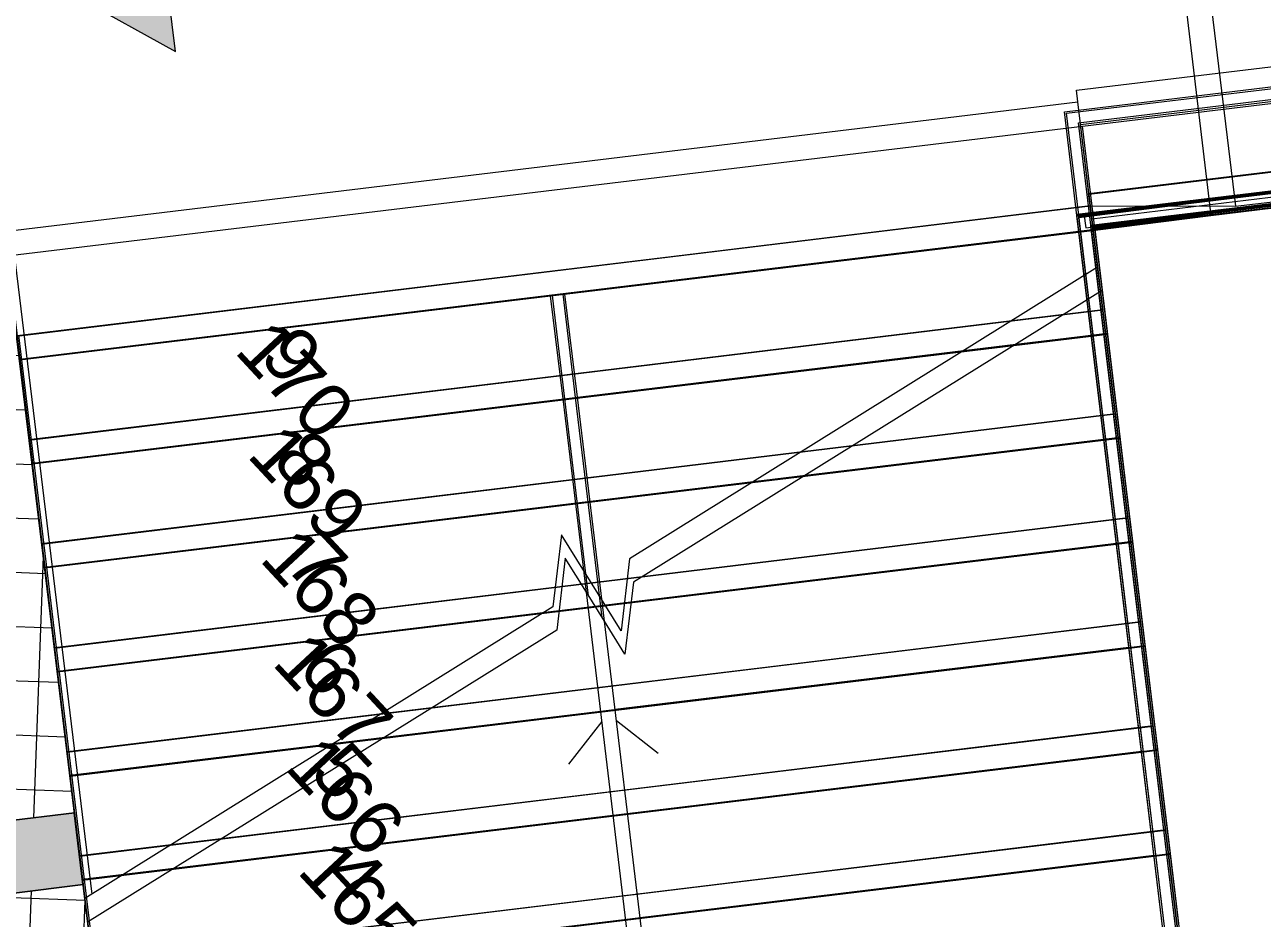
# Model space of a CAD drawing. Header units: metres. Extents: x 400403 to 400526, y 4543947 to 4544120.
# Drawn here: x 400462.495 to 400465.923, y 4544071.748 to 4544074.221 of the extents above; entities that cross this region are included whole.
import ezdxf

# ---------------------------------------------------------------- set-up
doc = ezdxf.new("R2010")
doc.units = ezdxf.units.M
for name, color, linetype, lineweight in [('A-FLORIDM', 7, 'Continuous', 5), ('A-FLORSTM', 7, 'Continuous', 5), ('A-SECTMBM', 7, 'Continuous', 5), ('A_ELEVATION_2', 7, 'Continuous', 18), ('A_HANDRAIL', 7, 'Continuous', 5), ('A_HATCH', 7, 'Continuous', 18), ('A_PROJECTION', 7, 'Continuous', 5), ('A_SECTION_LINE', 7, 'Continuous', 5), ('A_STAIR', 7, 'Continuous', 15)]:
    doc.layers.add(name, color=color, linetype=linetype, lineweight=lineweight)
doc.layers.add('A_RC', color=7, linetype='Continuous', lineweight=15, true_color=0x007f00)
doc.styles.add('Arial', font='Arial.ttf', dxfattribs={"height": 0.15})

# ---------------------------------------------------------------- blocks, each defined once
blk = doc.blocks.new('Railing - balluster-2-4060758-PERON KAT _1_10 _-3_21_ KOTU TUĞLA DUVAR PLANI - 1_2')
at = {"layer": 'A_HANDRAIL', "color": 9, "true_color": 0xc0c0c0, "flags": 128}
for points in [[(-0.02000000000003444, 4.331468517193571e-14), (-0.0200000000000301, -7.99893338592483e-05), (-0.0200000000000301, -0.0003198293696930932), (-0.02000000000003444, -0.000719136414567879), (-0.02000000000003444, -0.001277271662389171), (-0.02000000000003444, -0.001993342215825123), (-0.0200000000000301, -0.002866202514746828), (-0.0200000000000301, -0.003894456168872648), (-0.02000000000003877, -0.005076458191705774), (-0.0200000000000301, -0.006410317632152578), (-0.02000000000002577, -0.00789390059966354), (-0.0200000000000301, -0.009524833677958873), (-0.0200000000000301, -0.01130050772201983), (-0.0200000000000301, -0.01321808203218627), (-0.0200000000000301, -0.01527448889861221), (-0.02000000000003444, -0.01746643850899284), (-0.02000000000003877, -0.01979042421152406), (-0.02000000000003444, -0.02224272812486454), (-0.02000000000003444, -0.02481942708586576), (-0.0200000000000301, -0.02751639892586984), (-0.02000000000003444, -0.03032932906523181), (-0.02000000000003444, -0.03325371741581785), (-0.0200000000000301, -0.0362848855800879), (-0.0200000000000301, -0.03941798433560471), (-0.02000000000003877, -0.04264800139271128), (-0.02000000000003444, -0.04596976941313599), (-0.0200000000000301, -0.04937797427666949), (-0.02000000000003444, -0.0528671635825727), (-0.02000000000003444, -0.05643175537227939), (-0.02000000000003444, -0.06006604705932498), (-0.0200000000000301, -0.06376422455228546), (-0.0200000000000301, -0.06752037155606902), (-0.02000000000003444, -0.07132847903675509), (-0.0200000000000301, -0.07518245483470835), (-0.02000000000002577, -0.07907613341080737), (-0.02000000000003444, -0.08300328570993477), (-0.02000000000003444, -0.0869576291261356), (-0.0200000000000301, -0.09093283755352148), (-0.0200000000000301, -0.09492255150659956), (-0.02000000000003444, -0.09892038829412102), (-0.02000000000003444, -0.09999999999995128)], [(0.01999999999996513, -0.09999999999995128), (0.01999999999996513, -0.09600106658129696), (0.01999999999996947, -0.09200853060303556), (0.01999999999996513, -0.08802877927106217), (0.01999999999996947, -0.0840681793385281), (0.01999999999996947, -0.0801330669204445), (0.01999999999996513, -0.07622973735724911), (0.0199999999999608, -0.07236443514353552), (0.01999999999996947, -0.06854334393835272), (0.0199999999999608, -0.06477257667244282), (0.01999999999996947, -0.06105816576908463), (0.01999999999996947, -0.05740605349335649), (0.01999999999996947, -0.05382208244581045), (0.01999999999996947, -0.05031198621557895), (0.01999999999996947, -0.04688138020786648), (0.01999999999996513, -0.04353575266044934), (0.01999999999996513, -0.04028045586371953), (0.01999999999996947, -0.03712069759810788), (0.01999999999996947, -0.03406153280280762), (0.01999999999996947, -0.03110785548889658), (0.01999999999996513, -0.02826439090999998), (0.01999999999996513, -0.02553568800287296), (0.01999999999996947, -0.02292611211005703), (0.01999999999996947, -0.02043983799631399), (0.01999999999996947, -0.01808084316984798), (0.01999999999996947, -0.01585290151916172), (0.01999999999996513, -0.01375957727561306), (0.01999999999996947, -0.0118042193114612), (0.01999999999996947, -0.009989955782307925), (0.01999999999996513, -0.008319689122778756), (0.01999999999996947, -0.006796091403232027), (0.01999999999996947, -0.005421600054997953), (0.01999999999996513, -0.004198413971034734), (0.01999999999996947, -0.003128489988126398), (0.01999999999996513, -0.00221353975641789), (0.01999999999996513, -0.001455027001112649), (0.01999999999996513, -0.0008541651807854351), (0.01999999999996947, -0.0004119155461914034), (0.0199999999999608, -0.0001289856023955281), (0.01999999999996513, -5.827976951218262e-06), (0.01999999999996947, 5.197762220632285e-14)]]:
    blk.add_lwpolyline(points, dxfattribs=at)
blk = doc.blocks.new('Railing - Railing-3861631-PERON KAT _1_10 _-3_21_ KOTU TUĞLA DUVAR PLANI - 1_2')
at = {"layer": 'A_PROJECTION', "color": 9, "true_color": 0xc0c0c0}
for p, q in [((58.34270982312415, 36.20250448157848), (58.36036208386776, 36.22676139174113)), ((58.57519885115647, 36.0333173544737), (58.34270982312415, 36.20250448157848)), ((58.59285111190009, 36.05757426463635), (58.36036208386776, 36.22676139174113)), ((59.01952134481225, 35.70997458494221), (58.57519885115647, 36.0333173544737)), ((59.08919271726986, 35.69637609977752), (58.59285111190009, 36.05757426463634))]:
    blk.add_line(p, q, dxfattribs=at)
at = {"rotation": 233.9558347454089}
blk.add_blockref('Railing - balluster-2-4060758-PERON KAT _1_10 _-3_21_ KOTU TUĞLA DUVAR PLANI - 1_2', (60.54274350485577, 34.62004538281909), dxfattribs=at)
blk = doc.blocks.new('Top Rail Type - Top Rail_Internal_-3861634-PERON KAT _1_10 _-3_21_ KOTU TUĞLA DUVAR PLANI - 1_2')
at = {"layer": 'A_HANDRAIL', "color": 9, "true_color": 0xc0c0c0}
for p, q in [((59.10080461267947, 35.69410968558341), (59.00790944940266, 35.71224099913632)), ((60.45011896381784, 34.66271497852273), (59.00790944940266, 35.71224099913632)), ((60.473655311476, 34.69505752540626), (59.10080461267947, 35.69410968558341)), ((60.45011896381784, 34.66271497852273), (60.473655311476, 34.69505752540626))]:
    blk.add_line(p, q, dxfattribs=at)
at = {"layer": 'A_PROJECTION', "color": 9, "true_color": 0xc0c0c0}
for p, q in [((58.59579315535736, 36.06161708299679), (58.36330412732503, 36.23080421010157)), ((58.5722568076992, 36.02927453611326), (58.33976777966687, 36.19846166321803)), ((59.10080461267947, 35.69410968558341), (58.59579315535736, 36.06161708299679)), ((59.00790944940266, 35.71224099913632), (58.5722568076992, 36.02927453611326))]:
    blk.add_line(p, q, dxfattribs=at)
blk = doc.blocks.new('Railing - Railing-4007318-PERON KAT _1_10 _-3_21_ KOTU TUĞLA DUVAR PLANI - 1_2')
at = {"layer": 'A_PROJECTION', "color": 9, "true_color": 0xc0c0c0}
for p, q in [((59.38968949202755, 37.71301793963958), (61.43741973564253, 40.52691295728839)), ((59.41399689527412, 37.69543506412759), (61.46167664580518, 40.50926069654476)), ((58.94277024189726, 37.5885938910714), (59.34335887903924, 38.1390640390292)), ((58.98467941280354, 37.59519854049042), (59.34996352845828, 38.09715486812292)), ((59.17388845774019, 37.42040433266097), (59.57447709551216, 37.97087448016022)), ((59.17388845777749, 37.4204043326337), (59.57447709491944, 37.97087448059154)), ((59.17388845777748, 37.42040433263369), (59.57447709491944, 37.97087448059154)), ((59.17524853448794, 37.41941457637684), (59.57601805008492, 37.96975309529586)), ((59.17570313793831, 37.41908375193525), (59.5759532124201, 37.96980027902033)), ((59.17570313793831, 37.41908375193525), (59.5759532124201, 37.96980027902033)), ((59.17574439829394, 37.41905372592841), (59.57598675433552, 37.96977586986709)), ((59.17578300142151, 37.41902563361344), (59.57594779050252, 37.96980422466311)), ((59.2157976286742, 37.42700898205977), (59.58108174490342, 37.92896530927415)), ((59.21579762868448, 37.4270089820537), (59.58108174433849, 37.92896530968526)), ((59.21579762868448, 37.42700898205369), (59.58108174433849, 37.92896530968526)), ((59.21716567725684, 37.42601342450112), (59.58261473025866, 37.92784972377603)), ((59.21759739439636, 37.42569925491011), (59.58257278546319, 37.92788024788077)), ((59.21759739439636, 37.42569925491011), (59.58257278546319, 37.92788024788077)), ((59.21763831484286, 37.42566947625851), (59.58260666770912, 37.92785559106191)), ((59.21767350231067, 37.42564386959069), (59.58257112431791, 37.92788145673092)), ((59.17744005133859, 37.41781976373456), (59.38968949202812, 37.71301793964037)), ((59.21921084758966, 37.42452511128363), (59.41399689527471, 37.69543506412838)), ((59.20991967915533, 37.39418365941493), (58.94277024189726, 37.5885938910714)), ((59.22757193989894, 37.41844056957758), (58.98467941280354, 37.59519854049042)), ((59.20992016386281, 37.39418330668322), (59.17388845774019, 37.42040433266097)), ((59.20804977987732, 37.39554442421959), (59.17388845777749, 37.4204043326337)), ((59.20804980112038, 37.39554440876056), (59.17388845777748, 37.42040433263369)), ((59.36104526629809, 37.28420640955306), (59.17524853448794, 37.41941457637684)), ((59.44290729638983, 37.22463369852208), (59.17570313793831, 37.41908375193525)), ((59.44290729660719, 37.2246336983639), (59.17570313793831, 37.41908375193525)), ((59.44287329299673, 37.22465844347745), (59.17574439829394, 37.41905372592841)), ((59.44290729636992, 37.2246336985014), (59.17578300142151, 37.41902563361344)), ((59.44440314406096, 37.22354513889324), (59.17744005133859, 37.41781976373456)), ((59.44253324476311, 37.22490590367719), (59.20804977987417, 37.39554442422187)), ((59.44253326600613, 37.22490588821819), (59.20804980111722, 37.39554440876284)), ((59.46205588951209, 37.24780169632416), (59.2157976286742, 37.42700898205977)), ((59.46018550550912, 37.24916281383812), (59.21579762868448, 37.4270089820537)), ((59.46018552675214, 37.24916279837912), (59.21579762868448, 37.42700898205369)), ((59.36738634406999, 37.31669470408571), (59.21716567725684, 37.42601342450112)), ((59.46055955713345, 37.24889060868473), (59.21759739439636, 37.42569925491011)), ((59.46055955735081, 37.24889060852656), (59.21759739439636, 37.42569925491011)), ((59.46052555374283, 37.24891535363831), (59.21763831484286, 37.42566947625851)), ((59.46055955711593, 37.24889060866232), (59.21767350231067, 37.42564386959069)), ((59.46205540480457, 37.24780204905589), (59.21921084758966, 37.42452511128363)), ((61.34633218860093, 35.87657443277278), (59.22757193989894, 37.41844056957758)), ((61.35293684483147, 35.83466525690964), (59.20991967915533, 37.39418365941493)), ((59.44440362876847, 37.2235447861615), (59.20992016386283, 37.39418330668319)), ((61.31840096402512, 35.85979773921026), (59.44253324476311, 37.22490590367719)), ((61.31840098526815, 35.85979772375124), (59.44253326600613, 37.22490588821819)), ((61.31874101225383, 35.85955027900372), (59.44287329299673, 37.22465844347745)), ((61.31877501563191, 35.85952553403446), (59.44290729636992, 37.2246336985014)), ((59.67739076127307, 37.05399517797713), (59.44290729638624, 37.22463369852466)), ((59.67739076151285, 37.0539951778422), (59.4429072966072, 37.2246336983639)), ((61.33605322477113, 35.88405464937119), (59.46018550550912, 37.24916281383812)), ((61.33605324601416, 35.88405463391217), (59.46018552675214, 37.24916279837912)), ((61.33639327299993, 35.88380718916458), (59.46052555374283, 37.24891535363831)), ((61.33642727637792, 35.88378244419539), (59.46055955711593, 37.24889060866232)), ((59.69504302201937, 37.07825208813784), (59.46055955713254, 37.24889060868538)), ((59.69504302225646, 37.07825208800486), (59.46055955735081, 37.24889060852655)), ((61.33792312404987, 35.88269388488229), (59.46205540480458, 37.24780204905588)), ((61.33792360875737, 35.88269353215056), (59.46205588951209, 37.24780169632416)), ((61.32027086330626, 35.85843697471963), (59.44440314406096, 37.22354513889323)), ((61.32027134801375, 35.85843662198791), (59.44440362876847, 37.2235447861615)), ((61.31877501563152, 35.85952553403474), (59.67739076127307, 37.05399517797713)), ((61.31877501585248, 35.85952553419031), (59.67739076151285, 37.0539951778422)), ((61.33642727637783, 35.88378244419546), (59.69504302201937, 37.07825208813784)), ((61.3364272765961, 35.88378244435296), (59.69504302225646, 37.07825208800486))]:
    blk.add_line(p, q, dxfattribs=at)
blk = doc.blocks.new('Top Rail Type - Top Rail_Internal_-4007477-PERON KAT _1_10 _-3_21_ KOTU TUĞLA DUVAR PLANI - 1_2')
at = {"layer": 'A_HANDRAIL', "color": 9, "true_color": 0xc0c0c0}
for p, q in [((59.3684431903653, 37.32210941984114), (59.35998842000279, 37.27879169379762)), ((59.46300301137136, 37.25329626081057), (59.3684431903653, 37.32210941984114)), ((59.43946666371003, 37.22095371392934), (59.35998842000279, 37.27879169379762)), ((61.33887073063337, 35.88818809634363), (59.46300301137136, 37.25329626081057)), ((61.31533438297205, 35.8558455494624), (59.43946666371003, 37.22095371392934))]:
    blk.add_line(p, q, dxfattribs=at)
at = {"layer": 'A_PROJECTION', "color": 9, "true_color": 0xc0c0c0}
for p, q in [((59.38563825814993, 37.7159484188872), (61.43337691728209, 40.52985500074566)), ((59.418048129148, 37.69250458487483), (61.46571946416562, 40.5063186530875)), ((58.93578538007955, 37.58749311616823), (59.33048993030699, 38.12987762740514)), ((58.99166427462125, 37.59629931539359), (59.36283247719052, 38.10634127974697)), ((59.16690359595977, 37.41930355773051), (59.57337632001628, 37.97785934240925)), ((59.1786717697789, 37.43547483120798), (59.57337632061361, 37.97785934197457)), ((59.17867176978886, 37.4354748311723), (59.57337632001628, 37.97785934240925)), ((59.16826234402647, 37.41831476835613), (59.5749186033893, 37.97673699054918)), ((59.16872076186196, 37.41798116810611), (59.57484995024624, 37.97678695087693)), ((59.16872076186196, 37.41798116810611), (59.57484995024624, 37.97678695087693)), ((59.16876207886913, 37.41795110087339), (59.57488343543993, 37.9767625830013)), ((59.16880125127332, 37.41792259428389), (59.57484390153329, 37.97679135265182)), ((59.2110143166355, 37.41193848351278), (59.58218251980197, 37.92198044745981)), ((59.2110143166724, 37.41193848351413), (59.58218251924166, 37.92198044786755)), ((59.22278249050148, 37.4281097569559), (59.58218251924166, 37.92198044786755)), ((59.22415186771831, 37.42711323252183), (59.58371417695429, 37.92086582852273)), ((59.22457977047272, 37.42680183873926), (59.58367604763705, 37.92089357602417)), ((59.22457977047272, 37.42680183873926), (59.58367604763705, 37.92089357602417)), ((59.22462063426768, 37.42677210131352), (59.58370998660472, 37.92086887792771)), ((59.22465525245887, 37.42674690892022), (59.58367501328715, 37.92089432874222)), ((59.1704782519634, 37.41670220580973), (59.38563825815029, 37.71594841888766)), ((59.22617264696486, 37.42564266920847), (59.41804812914835, 37.69250458487529)), ((59.20697763569806, 37.39014084105448), (58.93578538007955, 37.58749311616823)), ((59.23051398335622, 37.42248338793802), (58.99166427462125, 37.59629931539359)), ((59.1786717697789, 37.43547483120798), (59.2110143166355, 37.41193848351278)), ((59.17867176978886, 37.4354748311723), (59.2110143166724, 37.41193848351413)), ((59.43959122254847, 37.22086306985803), (59.16690359595977, 37.41930355773052)), ((59.35998842000279, 37.27879169379762), (59.16826234402647, 37.41831476835613)), ((59.67444871781535, 37.04995235961701), (59.16872076186196, 37.41798116810611)), ((59.67444871805558, 37.04995235948176), (59.16872076186196, 37.41798116810611)), ((59.43993124953905, 37.22061562511731), (59.16876207886913, 37.41795110087339)), ((59.43996525291226, 37.22059088014124), (59.16880125127332, 37.4179225942839)), ((59.44146110060368, 37.2195023205328), (59.1704782519634, 37.41670220580973)), ((59.20510773641651, 37.39150160586171), (59.22864408407784, 37.42384415274294)), ((59.20697812040556, 37.39014048832275), (59.23051446806372, 37.42248303520628)), ((59.4631275702098, 37.25320561673927), (59.22278249050147, 37.4281097569559)), ((59.3684431903653, 37.32210941984114), (59.22415186771831, 37.42711323252183)), ((59.69798506547708, 37.08229490649796), (59.22457977047271, 37.42680183873926)), ((59.69798506571374, 37.0822949063653), (59.22457977047272, 37.42680183873926)), ((59.46346759720051, 37.25295817199846), (59.22462063426768, 37.42677210131352)), ((59.46350160057359, 37.25293342702248), (59.22465525245887, 37.42674690892023)), ((59.46499744826185, 37.25184486741633), (59.22617264696486, 37.42564266920847)), ((59.46312754896678, 37.25320563219827), (59.22864408407784, 37.42384415274294)), ((61.34523141256251, 35.88355929541664), (59.23051398335622, 37.42248338793802)), ((59.46499793296936, 37.2518445146846), (59.23051446806372, 37.42248303520628)), ((59.43959120130545, 37.22086308531703), (59.20510773641651, 37.39150160586171)), ((61.35403762086989, 35.82768039426578), (59.20697763569806, 37.39014084105448)), ((59.4414615853112, 37.21950196780107), (59.20697812040556, 37.39014048832275)), ((61.33899526822879, 35.88809746773134), (59.46312754896678, 37.25320563219827)), ((61.33899528947182, 35.88809745227232), (59.4631275702098, 37.25320561673927)), ((61.33933531645761, 35.88785000752472), (59.46346759720051, 37.25295817199846)), ((61.33936931983558, 35.88782526255554), (59.46350160057359, 37.25293342702248)), ((61.5753486324128, 35.71609818272103), (59.46499744826185, 37.25184486741632)), ((61.57534911712032, 35.71609782998929), (59.46499793296936, 37.2518445146846)), ((61.31545892056746, 35.85575492085011), (59.43959120130545, 37.22086308531703)), ((61.31545894181049, 35.85575490539109), (59.43959122254847, 37.22086306985803)), ((61.31579896879615, 35.85550746064357), (59.43993124953905, 37.22061562511731)), ((61.31583297217425, 35.85548271567431), (59.43996525291226, 37.22059088014124)), ((61.55181228475463, 35.6837556358375), (59.44146110060368, 37.21950232053279)), ((61.55181276946216, 35.68375528310576), (59.4414615853112, 37.21950196780107)), ((61.33936931983554, 35.88782526255558), (59.69798506547708, 37.08229490649796)), ((61.33936932005337, 35.88782526271341), (59.69798506571374, 37.0822949063653)), ((61.31583297217381, 35.85548271567463), (59.67444871781535, 37.04995235961701)), ((61.31583297239521, 35.85548271582987), (59.67444871805558, 37.04995235948176))]:
    blk.add_line(p, q, dxfattribs=at)
blk = doc.blocks.new('M09-PRT-S24-ZZ-M3-ARC-01_rvt-1-PERON KAT _1_10 _-3_21_ KOTU TUĞLA DUVAR PLANI - 1_2')
at = {"layer": 'A_HATCH', "lineweight": 5, "true_color": 0x787878}
h = blk.add_hatch(dxfattribs=at)
h.set_pattern_fill('FP_2', color=8, style=0, pattern_type=2)
h.set_pattern_definition([(45, (0, 0), (-0.1060660171779821, 0.1060660171779821), []), (135, (0, 0), (-0.1060660171779821, -0.1060660171779821), [])])
h.paths.add_polyline_path([(61.64646764777147, 31.71734204120042), (61.76402469822997, 31.8791454400754), (58.65142101145661, 34.14058439134281), (58.53386452277216, 33.97878058431508), (59.61184971807557, 33.1955784953669)], flags=0)
h.paths.add_polyline_path([(58.3720611238962, 34.0963376347743), (58.48961761258066, 34.25814144180203), (55.37490218544226, 36.52111466225275), (55.25734513498375, 36.35931126337778), (57.67293547184847, 34.60428215340653)], flags=0)
at = {"layer": 'A_RC', "lineweight": 5, "true_color": 0xff8000}
blk.add_hatch(color=30, dxfattribs=at).paths.add_polyline_path([(58.53387013412607, 33.97878830773753), (58.65142662280979, 34.14059211476429), (58.48962281578306, 34.25814860344802), (58.37206632709933, 34.09634479642126)], flags=0)
at = {"layer": 'A-SECTMBM', "color": 9, "true_color": 0xc0c0c0}
for p, q in [((59.42242346173456, 37.68933966728567), (61.64072422851661, 40.73762471105933)), ((56.99673244546905, 39.45456574164805), (59.42242346173456, 37.68933966728567)), ((56.99673244546905, 39.45456574164805), (59.42242346173456, 37.68933966728567)), ((58.99920792538439, 37.59748815228902), (59.35225314025687, 38.08262635554208)), ((59.23032614126468, 37.42929859385137), (59.5833713566924, 37.91443679670031)), ((59.23032614126462, 37.42929859385134), (59.58337135613708, 37.91443679710442)), ((59.23032614126461, 37.42929859385133), (59.58337135613708, 37.91443679710441)), ((59.23169695341672, 37.42830102518422), (59.58490157938555, 37.91332322164915)), ((59.23212073663516, 37.42799262927474), (59.58486757078479, 37.91334797041905)), ((59.23212073663516, 37.42799262927474), (59.58486757078479, 37.91334797041905)), ((59.23216153924649, 37.42796293637295), (59.58490157101195, 37.91332322774277)), ((59.23219554261893, 37.42793819139614), (59.58486721337391, 37.91334823051442)), ((59.23369139029004, 37.4268496317673), (59.42242346173455, 37.68933966728566)), ((57.23398185102199, 35.17179713602352), (58.99920792538438, 37.59748815228902)), ((61.344042574441, 35.89110294707202), (58.99920792538438, 37.59748815228903)), ((59.23369187499758, 37.42684927903557), (59.23032614126468, 37.42929859385137)), ((59.23182149101211, 37.42821039657194), (59.23032614126462, 37.42929859385134)), ((59.23182151225513, 37.42821038111293), (59.23032614126461, 37.42929859385133)), ((57.4665954166497, 35.00251938030646), (59.23182149101211, 37.42821039657194)), ((57.46659543789271, 35.00251936484746), (59.23182151225516, 37.42821038111291)), ((57.4669354648753, 35.00227192011386), (59.23216153924649, 37.42796293637295)), ((57.4669694682565, 35.00224717513068), (59.23219554261895, 37.42793819139613)), ((57.46846531592761, 35.00115861550184), (59.23369139029007, 37.42684963176729)), ((57.46846531592762, 35.00115861550185), (59.23369139029008, 37.4268496317673)), ((57.46846531592762, 35.00115861550185), (59.23369139029008, 37.4268496317673)), ((57.46846580063513, 35.00115826277011), (59.23369187499758, 37.42684927903557)), ((59.36958458436779, 37.32795731287513), (59.23169695341672, 37.42830102518422)), ((61.34217267516306, 35.89246371187664), (59.23182149101211, 37.42821039657194)), ((61.3421726964061, 35.89246369641764), (59.23182151225516, 37.42821038111292)), ((59.46667900752458, 37.25729967087445), (59.23212073663516, 37.42799262927474)), ((59.46667900774194, 37.25729967071628), (59.23212073663516, 37.42799262927474)), ((61.3425127233919, 35.89221625167002), (59.23216153924649, 37.42796293637295)), ((61.34254672676989, 35.89219150670085), (59.23219554261895, 37.42793819139613)), ((61.344042574441, 35.89110294707201), (59.23369139029007, 37.4268496317673)), ((61.3440430591485, 35.89110259434028), (59.23369187499758, 37.42684927903557)), ((57.70107888155535, 34.83188085978477), (59.4663049559178, 37.25757187605023)), ((57.70107888155535, 34.83188085978477), (59.4663049559178, 37.25757187605023)), ((57.70107890279839, 34.83188084432575), (59.46630497716081, 37.25757186059123)), ((57.70107890279839, 34.83188084432575), (59.46630497716081, 37.25757186059123)), ((57.70141892978035, 34.83163339959131), (59.46664500415153, 37.25732441585041)), ((57.70141892978035, 34.83163339959131), (59.46664500415153, 37.25732441585041)), ((57.70145293316217, 34.83160865460897), (59.46667900752459, 37.25729967087445)), ((57.70145293337952, 34.8316086544508), (59.46667900774194, 37.25729967071627)), ((57.70145293316219, 34.83160865460896), (59.46667900752461, 37.25729967087444)), ((57.70145293316219, 34.83160865460896), (59.46667900752461, 37.25729967087444)), ((57.7029487808333, 34.83052009498012), (59.46817485519572, 37.2562111112456)), ((57.7029487808333, 34.83052009498013), (59.46817485519573, 37.25621111124561)), ((57.7029487808333, 34.83052009498012), (59.46817485519572, 37.2562111112456)), ((57.7029487808333, 34.83052009498013), (59.46817485519573, 37.25621111124561)), ((57.70294926554082, 34.8305197422484), (59.46817533990322, 37.25621075851389)), ((57.70294926554082, 34.8305197422484), (59.46817533990322, 37.25621075851389)), ((61.34254672676987, 35.89219150670085), (59.46667900752459, 37.25729967087445)), ((61.34254672698722, 35.89219150654268), (59.46667900774194, 37.25729967071627)), ((57.93556234646104, 34.66124233926305), (59.70078842082342, 37.08693335552855)), ((57.93556234646104, 34.66124233926305), (59.70078842082342, 37.08693335552855)), ((57.93556236770406, 34.66124232380405), (59.70078844206646, 37.08693334006954)), ((57.93556236770406, 34.66124232380405), (59.70078844206646, 37.08693334006954)), ((57.93590239468539, 34.66099487906876), (59.70112846905658, 37.08668589532785)), ((57.93590239468539, 34.66099487906876), (59.70112846905658, 37.08668589532785)), ((57.93593639806786, 34.66097013408726), (59.70116247243026, 37.08666115035274)), ((57.93593639806784, 34.66097013408726), (59.70116247243024, 37.08666115035275)), ((57.93593639828519, 34.66097013392909), (59.7011624726476, 37.08666115019458)), ((57.93593639806786, 34.66097013408726), (59.70116247243026, 37.08666115035274)), ((57.93593639806784, 34.66097013408726), (59.70116247243024, 37.08666115035275)), ((57.93593639828519, 34.66097013392909), (59.7011624726476, 37.08666115019458)), ((57.93743224573898, 34.65988157445841), (59.70265832010136, 37.08557259072391)), ((57.93743224573898, 34.65988157445842), (59.70265832010137, 37.08557259072393)), ((57.93743224573898, 34.65988157445841), (59.70265832010136, 37.08557259072391)), ((57.93743224573898, 34.65988157445842), (59.70265832010137, 37.08557259072393)), ((57.93743273044647, 34.6598812217267), (59.70265880480888, 37.08557223799218)), ((57.93743273044647, 34.6598812217267), (59.70265880480888, 37.08557223799218)), ((57.70094306028944, 34.83195598290536), (59.31543271563454, 37.05051207025451)), ((57.70094306028944, 34.83195598290536), (59.31543271563454, 37.05051207025451)), ((58.17004581136668, 34.49060381874136), (59.9352718857291, 36.91629483500684)), ((58.17004581136668, 34.49060381874136), (59.9352718857291, 36.91629483500684)), ((58.17004583260971, 34.49060380328235), (59.93527190697213, 36.91629481954782)), ((58.17004583260971, 34.49060380328235), (59.93527190697213, 36.91629481954782)), ((58.17038585959043, 34.49035635854622), (59.93561193396162, 36.91604737480531)), ((58.17038585959043, 34.49035635854622), (59.93561193396162, 36.91604737480531)), ((58.17041986297351, 34.49033161356556), (59.93564593733593, 36.91602262983103)), ((58.17041986297349, 34.49033161356557), (59.93564593733591, 36.91602262983105)), ((58.17041986319084, 34.49033161340739), (59.93564593755326, 36.91602262967287)), ((58.17041986297351, 34.49033161356556), (59.93564593733593, 36.91602262983103)), ((58.17041986297349, 34.49033161356557), (59.93564593733591, 36.91602262983105)), ((58.17041986319084, 34.49033161340739), (59.93564593755326, 36.91602262967287)), ((58.1719157106446, 34.48924305393673), (59.93714178500706, 36.91493407020219)), ((58.17191571064461, 34.48924305393675), (59.93714178500706, 36.9149340702022)), ((58.1719157106446, 34.48924305393673), (59.93714178500706, 36.91493407020219)), ((58.17191571064461, 34.48924305393675), (59.93714178500706, 36.9149340702022)), ((58.17191619535212, 34.48924270120501), (59.93714226971457, 36.91493371747046)), ((58.17191619535212, 34.48924270120501), (59.93714226971457, 36.91493371747046)), ((55.04099384664975, 36.76768036275108), (57.70145293337954, 34.83160865445079)), ((55.04108453460316, 36.76761436723108), (57.70145293316218, 34.83160865460896)), ((58.40452927627233, 34.31996529821967), (60.16975535063479, 36.74565631448512)), ((58.40452927627233, 34.31996529821967), (60.16975535063479, 36.74565631448512)), ((58.40452929751537, 34.31996528276065), (60.16975537187779, 36.74565629902612)), ((58.40452929751537, 34.31996528276065), (60.16975537187779, 36.74565629902612)), ((58.40486932449548, 34.31971783802366), (60.17009539886667, 36.74540885428276)), ((58.40486932449548, 34.31971783802366), (60.17009539886667, 36.74540885428276)), ((58.40490332787917, 34.31969309304386), (60.17012940224159, 36.74538410930933)), ((58.40490332787915, 34.31969309304387), (60.17012940224157, 36.74538410930935)), ((58.4049033280965, 34.31969309288569), (60.17012940245893, 36.74538410915117)), ((58.40490332787917, 34.31969309304386), (60.17012940224159, 36.74538410930933)), ((58.40490332787915, 34.31969309304387), (60.17012940224157, 36.74538410930935)), ((58.4049033280965, 34.31969309288569), (60.17012940245893, 36.74538410915117)), ((58.40639917555028, 34.31860453341502), (60.1716252499127, 36.7442955496805)), ((58.40639917555028, 34.31860453341503), (60.17162524991271, 36.74429554968051)), ((58.40639917555028, 34.31860453341502), (60.1716252499127, 36.7442955496805)), ((58.40639917555028, 34.31860453341503), (60.17162524991271, 36.74429554968051)), ((58.4063996602578, 34.31860418068329), (60.17162573462021, 36.74429519694878)), ((58.4063996602578, 34.31860418068329), (60.17162573462021, 36.74429519694878)), ((58.63901274117803, 34.14932677769794), (60.40423881554042, 36.57501779396345)), ((58.63901274117803, 34.14932677769794), (60.40423881554042, 36.57501779396345)), ((58.63901276242103, 34.14932676223896), (60.40423883678348, 36.57501777850442)), ((58.63901276242103, 34.14932676223896), (60.40423883678348, 36.57501777850442)), ((58.63935278940055, 34.1490793175011), (60.4045788637717, 36.57477033376023)), ((58.63935278940055, 34.1490793175011), (60.4045788637717, 36.57477033376023)), ((58.63938679278482, 34.14905457252218), (60.40461286714727, 36.57474558878762)), ((58.6393867927848, 34.14905457252218), (60.40461286714726, 36.57474558878764)), ((58.63938679300215, 34.149054572364), (60.40461286736461, 36.57474558862945)), ((58.63938679278482, 34.14905457252218), (60.40461286714727, 36.57474558878762)), ((58.6393867927848, 34.14905457252218), (60.40461286714726, 36.57474558878764)), ((58.63938679300215, 34.149054572364), (60.40461286736461, 36.57474558862945)), ((58.64088264045593, 34.14796601289333), (60.40610871481839, 36.57365702915879)), ((58.64088264045593, 34.14796601289335), (60.40610871481839, 36.5736570291588)), ((58.64088264045593, 34.14796601289333), (60.40610871481839, 36.57365702915879)), ((58.64088264045593, 34.14796601289335), (60.40610871481839, 36.5736570291588)), ((58.64088312516346, 34.14796566016159), (60.40610919952586, 36.57365667642708)), ((58.64088312516346, 34.14796566016159), (60.40610919952586, 36.57365667642708)), ((58.87349620608365, 33.97868825717627), (60.63872228044611, 36.40437927344172)), ((58.87349620608365, 33.97868825717627), (60.63872228044611, 36.40437927344172)), ((58.87349622732672, 33.97868824171723), (60.6387223016891, 36.40437925798274)), ((58.87349622732672, 33.97868824171723), (60.6387223016891, 36.40437925798274)), ((58.87383625430558, 33.97844079697857), (60.63906232867676, 36.40413181323766)), ((58.87383625430558, 33.97844079697857), (60.63906232867676, 36.40413181323766)), ((58.87387025769051, 33.97841605200044), (60.6390963320529, 36.40410706826595)), ((58.8738702576905, 33.97841605200045), (60.63909633205288, 36.40410706826596)), ((58.87387025790785, 33.97841605184228), (60.63909633227023, 36.40410706810778)), ((58.87387025769051, 33.97841605200044), (60.6390963320529, 36.40410706826595)), ((58.8738702576905, 33.97841605200045), (60.63909633205288, 36.40410706826596)), ((58.87387025790785, 33.97841605184228), (60.63909633227023, 36.40410706810778)), ((58.87536610536162, 33.97732749237161), (60.64059217972401, 36.40301850863711)), ((58.87536610536164, 33.97732749237161), (60.64059217972402, 36.40301850863712)), ((58.87536610536162, 33.97732749237161), (60.64059217972401, 36.40301850863711)), ((58.87536610536164, 33.97732749237161), (60.64059217972402, 36.40301850863712)), ((58.8753665900691, 33.97732713963991), (60.64059266443155, 36.40301815590536)), ((58.8753665900691, 33.97732713963991), (60.64059266443155, 36.40301815590536)), ((57.93542652519509, 34.66131746238366), (59.18398069237588, 36.37702213649752)), ((57.93542652519509, 34.66131746238366), (59.18398069237588, 36.37702213649752)), ((59.05252866911723, 35.70353220274053), (59.11163421780697, 35.78475228018581)), ((59.05252866911723, 35.70353220274053), (59.11163421780697, 35.78475228018581)), ((58.16990999010074, 34.49067894186197), (58.99342312042749, 35.62231212529527)), ((58.16990999010074, 34.49067894186197), (58.99342312042749, 35.62231212529527)), ((59.57881650007862, 33.46541193080652), (57.23398185102199, 35.17179713602352)), ((58.40440297344966, 34.32005350113928), (58.92107664585859, 35.03004226898359)), ((58.40440297344966, 34.32005350113928), (58.92107664585859, 35.03004226898359)), ((58.38742497743575, 34.33238873728368), (57.46645959538377, 35.00259450342706)), ((59.57694660080067, 33.46677269561114), (57.4665954166497, 35.00251938030647)), ((59.57694662204371, 33.46677268015213), (57.46659543789271, 35.00251936484746)), ((59.57728664902071, 33.46652523541093), (57.4669354648753, 35.00227192011386)), ((59.5773206524075, 33.46650049043534), (57.4669694682565, 35.00224717513068)), ((59.57881650007862, 33.4654119308065), (57.46846531592761, 35.00115861550184)), ((59.57881698478613, 33.46541157807478), (57.46846580063513, 35.00115826277011)), ((59.57732065240749, 33.46650049043535), (57.70145293316217, 34.83160865460897)), ((59.57732065262484, 33.46650049027718), (57.70145293337952, 34.8316086544508)), ((58.63902355753319, 34.14960340337127), (58.78962462259992, 34.35655233522655)), ((58.63902355753319, 34.14960340337127), (58.78962462259992, 34.35655233522655))]:
    blk.add_line(p, q, dxfattribs=at)
at = {"layer": 'A_ELEVATION_2', "lineweight": 20}
for p, q in [((58.48961761258061, 34.258141441802), (55.37490218544222, 36.52111466225272)), ((61.76402469822992, 31.87914544007538), (58.65142101145657, 34.14058439134279))]:
    blk.add_line(p, q, dxfattribs=at)
at = {"layer": 'A_ELEVATION_2', "lineweight": 13}
for p, q in [((58.37206112389615, 34.09633763477428), (58.48961761258061, 34.258141441802)), ((58.65142101145657, 34.14058439134279), (58.53386452277211, 33.97878058431506))]:
    blk.add_line(p, q, dxfattribs=at)
at = {"layer": 'A_RC'}
blk.add_line((55.40402867720123, 36.52489332828633), (58.68672488477113, 34.13987492665256), dxfattribs=at)
at = {"layer": 'A_RC', "color": 7}
for p, q in [((58.48962281578301, 34.258148603448), (58.37206632709927, 34.09634479642124)), ((58.53387013412602, 33.97878830773751), (58.65142662280975, 34.14059211476427))]:
    blk.add_line(p, q, dxfattribs=at)
at = {"layer": 'A_RC', "color": 7, "lineweight": 25}
blk.add_line((58.65142662280975, 34.14059211476427), (58.48962281578301, 34.258148603448), dxfattribs=at)
at = {"layer": 'A_STAIR', "color": 9, "lineweight": 5, "true_color": 0xc0c0c0}
for p, q in [((59.36958458436779, 37.32795731287513), (59.3684431903653, 37.32210941984114)), ((59.46618041832237, 37.25766250466253), (59.36958458436779, 37.32795731287513)), ((59.35998842000279, 37.27879169379764), (59.07647436979476, 35.82621717907856)), ((59.46300301137201, 37.25329626081056), (59.46618041832237, 37.25766250466253)), ((59.46300301137201, 37.25329626081056), (59.46618041832237, 37.25766250466253)), ((59.70066388322804, 37.08702398414082), (59.46618041832237, 37.25766250466253)), ((59.31543271563454, 37.05051207025451), (59.43946666371553, 37.22095371392933)), ((59.31543271563454, 37.05051207025451), (59.43946666371553, 37.22095371392933)), ((59.69748647626074, 37.08265774026557), (59.70066388322804, 37.08702398414082)), ((59.69748647626074, 37.08265774026557), (59.70066388322804, 37.08702398414082)), ((59.93514734813371, 36.91638546361911), (59.70066388322804, 37.08702398414082)), ((59.18398069237588, 36.37702213649752), (59.67395012860257, 37.05031519338204)), ((59.18398069237588, 36.37702213649752), (59.67395012860257, 37.05031519338204)), ((59.93196994114969, 36.91201921972088), (59.93514734813373, 36.91638546361911)), ((59.93196994114969, 36.91201921972088), (59.93514734813373, 36.91638546361911)), ((60.16963081303938, 36.7457469430974), (59.93514734813371, 36.91638546361911)), ((59.11163421780697, 35.78475228018581), (59.90843359349152, 36.87967667283734)), ((59.11163421780697, 35.78475228018581), (59.90843359349152, 36.87967667283734)), ((60.16645340603863, 36.74138069917621), (60.16963081303938, 36.74574694309741)), ((60.16645340603863, 36.74138069917621), (60.16963081303938, 36.74574694309741)), ((60.404114277945, 36.57510842257573), (60.16963081303938, 36.7457469430974)), ((59.29924355007435, 35.54970152143169), (60.14291705838047, 36.70903815229267)), ((59.29924355007435, 35.54970152143169), (60.14291705838047, 36.70903815229267)), ((60.40093687092754, 36.57074217863156), (60.404114277945, 36.57510842257573)), ((60.40093687092754, 36.57074217863156), (60.404114277945, 36.57510842257573)), ((60.63859774285069, 36.404469902054), (60.404114277945, 36.57510842257573)), ((59.53372701498001, 35.37906300090999), (60.37740052326939, 36.53839963174803)), ((59.53372701498001, 35.37906300090999), (60.37740052326939, 36.53839963174803)), ((60.63542033581651, 36.40010365808686), (60.63859774285071, 36.404469902054)), ((60.63542033581651, 36.40010365808686), (60.63859774285071, 36.404469902054)), ((60.87308120775634, 36.23383138153232), (60.63859774285069, 36.404469902054)), ((59.76821047988567, 35.2084244803883), (60.61188398815834, 36.36776111120331)), ((59.76821047988567, 35.2084244803883), (60.61188398815834, 36.36776111120331)), ((59.07647436979476, 35.82621717907856), (59.20588488953976, 35.67360007689362)), ((58.8991724486947, 35.73346432858744), (59.02858296843971, 35.58084722640251)), ((59.00790944940266, 35.71224099913632), (58.89917244869469, 35.73346432858744)), ((58.99342312042749, 35.62231212529527), (59.04122373751053, 35.68799749506985)), ((58.99342312042749, 35.62231212529527), (59.04122373751053, 35.68799749506985)), ((59.20588488953976, 35.67360007689362), (59.10080461267947, 35.69410968558341)), ((59.02858296843971, 35.58084722640251), (58.73547275386668, 34.07910709260594)), ((58.92107664585859, 35.03004226898359), (59.27570720241619, 35.51735897454816)), ((58.92107664585859, 35.03004226898359), (59.27570720241619, 35.51735897454816)), ((58.78962462259992, 34.35655233522655), (59.51019066732184, 35.34672045402645)), ((58.78962462259992, 34.35655233522655), (59.51019066732184, 35.34672045402645))]:
    blk.add_line(p, q, dxfattribs=at)
at = {"lineweight": 15}
for name in ['Top Rail Type - Top Rail_Internal_-4007477-PERON KAT _1_10 _-3_21_ KOTU TUĞLA DUVAR PLANI - 1_2', 'Railing - Railing-4007318-PERON KAT _1_10 _-3_21_ KOTU TUĞLA DUVAR PLANI - 1_2', 'Top Rail Type - Top Rail_Internal_-3861634-PERON KAT _1_10 _-3_21_ KOTU TUĞLA DUVAR PLANI - 1_2', 'Railing - Railing-3861631-PERON KAT _1_10 _-3_21_ KOTU TUĞLA DUVAR PLANI - 1_2']:
    blk.add_blockref(name, (0, 0), dxfattribs=at)
blk = doc.blocks.new('M09-PRT-S24-ZZ-M3-STR-01_rvt-1-PERON KAT _1_10 _-3_21_ KOTU TUĞLA DUVAR PLANI - 1_2')
at = {"layer": 'A-SECTMBM', "color": 9, "true_color": 0xc0c0c0}
for p, q in [((59.44980336081328, 37.75598801136457), (61.6681041275953, 40.8042730551383)), ((57.02411234454777, 39.52121408572695), (59.44980336081328, 37.75598801136458)), ((57.02411234454777, 39.52121408572695), (59.44980336081328, 37.75598801136458)), ((58.91497121767782, 37.65267151039583), (59.27024819680988, 38.14087649959409)), ((59.14737573226756, 37.48238245315626), (59.50341382644972, 37.97163333101783)), ((59.14737645040098, 37.48238193140178), (59.50340950033028, 37.97162587768728)), ((59.14776982335371, 37.48232801539312), (59.50332609396948, 37.97156504014163)), ((59.14777048219415, 37.48232746372528), (59.50052102900132, 37.9677038788268)), ((59.14780663169131, 37.482324429013), (59.5033601445791, 37.97154324350245)), ((59.14950988344595, 37.48210733573487), (59.50493997330601, 37.97052272252628)), ((59.20443864467313, 37.44116810063247), (59.55999093176975, 37.93038522851191)), ((59.20443865950932, 37.44116812104613), (59.55999093176502, 37.9303852285054)), ((59.17585405273164, 37.4629342764475), (59.44980336081331, 37.7559880113646)), ((58.94132017488984, 37.63349682326914), (58.91497121767782, 37.65267151039583)), ((57.17944016139092, 35.21240380716593), (58.94132017488983, 37.63349682326915)), ((61.28615482394646, 35.92711161805214), (58.94132017488983, 37.63349682326915)), ((59.17436124627794, 37.46277632958764), (59.14737573226756, 37.48238245315626)), ((59.17436206712395, 37.46277573320809), (59.14737645040098, 37.48238193140178)), ((59.1749746140125, 37.46255675234431), (59.14776982335371, 37.48232801539312)), ((59.1746351062233, 37.46280341904325), (59.14777048219415, 37.48232746372528)), ((59.1746606423152, 37.46280752261107), (59.14780663169131, 37.482324429013)), ((59.17585802500946, 37.46293324217265), (59.14950988344595, 37.48210733573487)), ((57.41370329928139, 35.03943856320767), (59.17436124627794, 37.46277632958764)), ((57.4137041201274, 35.03943796682812), (59.17436206712399, 37.46277573320807)), ((57.41392362629654, 35.04176528664426), (59.17580363979553, 37.46285830274742)), ((57.41392362629654, 35.04176528664426), (59.17580363979553, 37.46285830274742)), ((57.4140845718418, 35.03961367318302), (59.17497461401249, 37.46255675234431)), ((61.28589560159657, 35.92865682110428), (59.17436124627794, 37.46277632958764)), ((61.28589642244261, 35.92865622472473), (59.17436206712399, 37.46277573320808)), ((59.31348976250661, 37.36188987152279), (59.17463510622331, 37.46280341904325)), ((61.28595847813186, 35.92836252572265), (59.1746606423152, 37.46280752261107)), ((61.28629395242433, 35.92814134208271), (59.17497461401249, 37.46255675234431)), ((61.2862052368826, 35.92718759175219), (59.17585405273167, 37.46293427644748)), ((61.2862092091604, 35.92718655747736), (59.17585802500945, 37.46293324217266)), ((59.40962429902749, 37.29204366379736), (59.20443864467313, 37.44116810063247)), ((59.40962458584023, 37.29204348654443), (59.20443865950932, 37.44116812104613)), ((57.64831822765015, 34.86898084004284), (59.40897617464666, 37.29231860642283)), ((57.64831822765015, 34.86898084004284), (59.40897617464666, 37.29231860642283)), ((57.64831904849615, 34.86898024366329), (59.40897699549271, 37.29231801004327)), ((57.64831904849615, 34.86898024366329), (59.40897699549271, 37.29231801004327)), ((57.64833601814444, 34.86940998549832), (59.40924929073928, 37.29231363406791)), ((57.64833601814444, 34.86940998549832), (59.40924929073928, 37.29231363406791)), ((57.64840699322956, 34.87112683730385), (59.4103414899151, 37.29229472165096)), ((57.64840699322956, 34.87112683730385), (59.4103414899151, 37.29229472165096)), ((57.64840709120223, 34.87112676612254), (59.41028710470118, 37.29221978222574)), ((57.64840709120223, 34.87112676612254), (59.41028710470118, 37.29221978222574)), ((57.65126790291843, 34.87506465823176), (59.41033751763732, 37.29229575592579)), ((57.65126790291843, 34.87506465823176), (59.41033751763732, 37.29229575592579)), ((57.64867560944314, 34.86912307204283), (59.40956565161379, 37.29206615120415)), ((57.64867560944314, 34.86912307204283), (59.40956565161379, 37.29206615120415)), ((57.64870984249695, 34.86913838620821), (59.40962429902749, 37.29204366379735)), ((61.28633348642008, 35.92809255545209), (59.40962429902749, 37.29204366379735)), ((61.28633377323281, 35.92809237819916), (59.40962458584023, 37.29204348654443)), ((57.88289045813521, 34.70048831678216), (59.64482495482078, 37.12165620112925)), ((57.88289045813521, 34.70048831678216), (59.64482495482078, 37.12165620112925)), ((57.88289055610791, 34.70048824560083), (59.64477056960682, 37.12158126170405)), ((57.88289055610791, 34.70048824560083), (59.64477056960682, 37.12158126170405)), ((57.88292466656849, 34.69891609695517), (59.64383793916336, 37.12181974552474)), ((57.88292466656849, 34.69891609695517), (59.64383793916336, 37.12181974552474)), ((57.88293315601885, 34.69852311687806), (59.64359110301542, 37.12186088325799)), ((57.88293315601885, 34.69852311687806), (59.64359110301542, 37.12186088325799)), ((57.88293397686491, 34.69852252049846), (59.64359192386142, 37.12186028687847)), ((57.88293397686491, 34.69852252049846), (59.64359192386142, 37.12186028687847)), ((57.88326664704443, 34.69863247090267), (59.64415668921512, 37.12157555006396)), ((57.88326664704443, 34.69863247090267), (59.64415668921512, 37.12157555006396)), ((57.88329849092102, 34.69864449766505), (59.64421294745156, 37.12154977525419)), ((57.88329849092102, 34.69864449766505), (59.64421294745156, 37.12154977525419)), ((57.88329876292802, 34.69864430004041), (59.64421323426432, 37.12154959800126)), ((57.88329876292802, 34.69864430004041), (59.64421323426432, 37.12154959800126)), ((57.88575136782411, 34.70442613771004), (59.64482098254297, 37.1216572354041)), ((57.88575136782411, 34.70442613771004), (59.64482098254297, 37.1216572354041)), ((57.64833610172458, 34.86936973883896), (59.26001767082849, 37.08700548562215)), ((57.64833610172458, 34.86936973883896), (59.26001767082849, 37.08700548562215)), ((58.11737392304087, 34.52984979626046), (59.87930841972646, 36.95101768060754)), ((58.11737392304087, 34.52984979626046), (59.87930841972646, 36.95101768060754)), ((58.11737402101353, 34.52984972507915), (59.87925403451251, 36.95094274118232)), ((58.11737402101353, 34.52984972507915), (59.87925403451251, 36.95094274118232)), ((58.11751331499259, 34.528422208412), (59.87842658758742, 36.95132585698159)), ((58.11751331499259, 34.528422208412), (59.87842658758742, 36.95132585698159)), ((58.11754808438759, 34.52806539371322), (59.87820603138415, 36.95140316009319)), ((58.11754808438759, 34.52806539371322), (59.87820603138415, 36.95140316009319)), ((58.1175489052336, 34.52806479733368), (59.87820685223019, 36.95140256371362)), ((58.1175489052336, 34.52806479733368), (59.87820685223019, 36.95140256371362)), ((58.11785768464575, 34.52814186976249), (59.87874772681644, 36.95108494892378)), ((58.11785768464575, 34.52814186976249), (59.87874772681644, 36.95108494892378)), ((58.11788713934509, 34.52815060912189), (59.87880159587564, 36.95105588671104)), ((58.11788713934509, 34.52815060912189), (59.87880159587564, 36.95105588671104)), ((58.11788741135211, 34.52815041149724), (59.87880188268837, 36.95105570945811)), ((58.11788741135211, 34.52815041149724), (59.87880188268837, 36.95105570945811)), ((58.12023483272974, 34.53378761718837), (59.87930444744866, 36.95101871488237)), ((58.12023483272974, 34.53378761718837), (59.87930444744866, 36.95101871488237)), ((58.35185738794654, 34.35921127573876), (60.11379188463211, 36.78037916008585)), ((58.35185738794654, 34.35921127573876), (60.11379188463211, 36.78037916008585)), ((58.35185748591921, 34.35921120455744), (60.11373749941816, 36.78030422066063)), ((58.35185748591921, 34.35921120455744), (60.11373749941816, 36.78030422066063)), ((58.35210196341667, 34.35792831986883), (60.11301523601147, 36.78083196843845)), ((58.35210196341667, 34.35792831986883), (60.11301523601147, 36.78083196843845)), ((58.35216301275633, 34.3576076705484), (60.11282095975287, 36.78094543692838)), ((58.35216301275633, 34.3576076705484), (60.11282095975287, 36.78094543692838)), ((58.35216383360235, 34.35760707416885), (60.11282178059891, 36.78094484054882)), ((58.35216383360235, 34.35760707416885), (60.11282178059891, 36.78094484054882)), ((58.35244872224708, 34.3576512686223), (60.11333876441773, 36.78059434778362)), ((58.35244872224708, 34.3576512686223), (60.11333876441773, 36.78059434778362)), ((58.35247578776917, 34.35765672057874), (60.11339024429971, 36.78056199816788)), ((58.35247578776917, 34.35765672057874), (60.11339024429971, 36.78056199816788)), ((58.35247605977619, 34.35765652295407), (60.11339053111243, 36.78056182091497)), ((58.35247605977619, 34.35765652295407), (60.11339053111243, 36.78056182091497)), ((58.35471829763541, 34.36314909666665), (60.11378791235431, 36.78038019436068)), ((58.35471829763541, 34.36314909666665), (60.11378791235431, 36.78038019436068)), ((55.03100197701224, 36.77163109442186), (57.64870984249695, 34.86913838620821)), ((55.03100197704272, 36.77163109446379), (57.64871011450396, 34.86913818858356)), ((58.58634085285222, 34.18857275521705), (60.34827534953776, 36.60974063956415)), ((58.58634085285222, 34.18857275521705), (60.34827534953776, 36.60974063956415)), ((58.58634095082486, 34.18857268403575), (60.34822096432384, 36.60966570013892)), ((58.58634095082486, 34.18857268403575), (60.34822096432384, 36.60966570013892)), ((58.58669061184074, 34.18743443132568), (60.34760388443557, 36.61033807989528)), ((58.58669061184074, 34.18743443132568), (60.34760388443557, 36.61033807989528)), ((58.58677794112506, 34.1871499473836), (60.34743588812162, 36.61048771376355)), ((58.58677794112506, 34.1871499473836), (60.34743588812162, 36.61048771376355)), ((58.58677876197112, 34.18714935100402), (60.34743670896763, 36.61048711738401)), ((58.58677876197112, 34.18714935100402), (60.34743670896763, 36.61048711738401)), ((58.58703975984837, 34.18716066748214), (60.34792980201906, 36.61010374664342)), ((58.58703975984837, 34.18716066748214), (60.34792980201906, 36.61010374664342)), ((58.58706443619324, 34.18716283203558), (60.34797889272378, 36.61006810962473)), ((58.58706443619324, 34.18716283203558), (60.34797889272378, 36.61006810962473)), ((58.58706470820026, 34.18716263441093), (60.34797917953652, 36.61006793237179)), ((58.58706470820026, 34.18716263441093), (60.34797917953652, 36.61006793237179)), ((58.58920176254107, 34.19251057614497), (60.34827137725999, 36.60974167383898)), ((58.58920176254107, 34.19251057614497), (60.34827137725999, 36.60974167383898)), ((58.82082431775785, 34.01793423469536), (60.58275881444344, 36.43910211904244)), ((58.82082431775785, 34.01793423469536), (60.58275881444344, 36.43910211904244)), ((58.82082441573056, 34.01793416351402), (60.58270442922947, 36.43902717961724)), ((58.82082441573056, 34.01793416351402), (60.58270442922947, 36.43902717961724)), ((58.82127926026481, 34.01694054278253), (60.58219253285964, 36.43984419135212)), ((58.82127926026481, 34.01694054278253), (60.58219253285964, 36.43984419135212)), ((58.8213928694938, 34.01669222421877), (60.58205081649036, 36.44002999059874)), ((58.8213928694938, 34.01669222421877), (60.58205081649036, 36.44002999059874)), ((58.82139369033981, 34.01669162783923), (60.58205163733641, 36.44002939421917)), ((58.82139369033981, 34.01669162783923), (60.58205163733641, 36.44002939421917)), ((58.82163079744969, 34.01667006634196), (60.58252083962037, 36.43961314550325)), ((58.82163079744969, 34.01667006634196), (60.58252083962037, 36.43961314550325)), ((58.82165308461732, 34.01666894349242), (60.58256754114786, 36.43957422108156)), ((58.82165308461732, 34.01666894349242), (60.58256754114786, 36.43957422108156)), ((58.82165335662433, 34.01666874586778), (60.5825678279606, 36.43957404382864)), ((58.82165335662433, 34.01666874586778), (60.5825678279606, 36.43957404382864)), ((58.82368522744676, 34.02187205562323), (60.58275484216561, 36.4391031533173)), ((58.82368522744676, 34.02187205562323), (60.58275484216561, 36.4391031533173)), ((57.88292713932586, 34.6988791376988), (59.12899043440284, 36.4134327808564)), ((57.88292713932586, 34.6988791376988), (59.12899043440284, 36.4134327808564)), ((58.99796319797721, 35.73986007609068), (59.05701751054406, 35.82111741442629)), ((58.99796319797721, 35.73986007609068), (59.05701751054406, 35.82111741442629)), ((58.11756524898573, 34.52845330659863), (58.93890888541036, 35.65860273775507)), ((58.11756524898573, 34.52845330659863), (58.93890888541036, 35.65860273775507)), ((59.52427481044754, 33.50601860194892), (57.17944016139092, 35.21240380716593)), ((58.35218017965838, 34.3579955817599), (58.86693596155158, 35.06628737132497)), ((58.35218017965838, 34.3579955817599), (58.86693596155158, 35.06628737132497)), ((59.5252376546, 33.50531905472433), (57.41370329928139, 35.03943856320767)), ((59.52523847544602, 33.50531845834477), (57.4137041201274, 35.03943796682812)), ((57.94226487236756, 34.65575504446824), (57.41374506412323, 35.03986033997916)), ((59.52504520553703, 33.50545887715305), (57.41374736972037, 35.03990387404148)), ((59.52427471247488, 33.50601867313023), (57.4139235283239, 35.04176535782555)), ((59.52540391025362, 33.50519826292144), (57.4140845718418, 35.03961367318302)), ((59.52713562216375, 33.50995649405814), (57.41678443801275, 35.04570317875347)), ((59.52541902988953, 33.50518727786294), (57.64870984249695, 34.86913838620821)), ((59.52541930189655, 33.50518708023829), (57.64871011450396, 34.86913818858356)), ((58.58680055974169, 34.1875453551814), (58.73590872512594, 34.39271466655921)), ((58.58680055974169, 34.1875453551814), (58.73590872512594, 34.39271466655921))]:
    blk.add_line(p, q, dxfattribs=at)
at = {"layer": 'A_STAIR', "color": 9, "lineweight": 5, "true_color": 0xc0c0c0}
for p, q in [((59.31348976250662, 37.36188987152279), (59.02183151819225, 35.8625601302476)), ((59.36841629933338, 37.32197164456112), (59.31348976250661, 37.36188987152279)), ((59.26001767082849, 37.08700548562215), (59.3455177130494, 37.20465152291349)), ((59.26001767082849, 37.08700548562215), (59.3455177130494, 37.20465152291349)), ((59.12899043440284, 36.4134327808564), (59.21388763253973, 36.5302493189364)), ((59.12899043440284, 36.4134327808564), (59.21388763253973, 36.5302493189364)), ((59.02183151819225, 35.8625601302476), (59.15133826567337, 35.71002467582188)), ((59.05701751054406, 35.82111741442629), (59.08225755203006, 35.85584711495936)), ((59.05701751054406, 35.82111741442629), (59.08225755203006, 35.85584711495936)), ((58.84458813028105, 35.76969547635947), (58.97409487776218, 35.61716002193375)), ((59.15133826567337, 35.71002467582188), (58.84458813028105, 35.76969547635947)), ((58.9816199758099, 35.71737218866264), (58.99796319797721, 35.73986007609068)), ((58.9816199758099, 35.71737218866264), (58.99796319797721, 35.73986007609068)), ((58.93890888541036, 35.65860273775507), (58.94986626285787, 35.6736798301438)), ((58.93890888541036, 35.65860273775507), (58.94986626285787, 35.6736798301438)), ((58.97409487776217, 35.61716002193375), (58.6824366334478, 34.11783028065856)), ((58.86693596155158, 35.06628737132497), (58.95062747152041, 35.18144491098234)), ((58.86693596155158, 35.06628737132497), (58.95062747152041, 35.18144491098234)), ((58.73590872512594, 34.39271466655921), (58.81899739101074, 34.50704270700525)), ((58.73590872512594, 34.39271466655921), (58.81899739101074, 34.50704270700525))]:
    blk.add_line(p, q, dxfattribs=at)
blk = doc.blocks.new('Elevation - Filled Arrow-693709-PERON KAT _1_10 _-3_21_ KOTU TUĞLA DUVAR PLANI - 1_2')
at = {"layer": 'A_SECTION_LINE'}
blk.add_hatch(color=256, dxfattribs=at).paths.add_polyline_path([(6.591881948714948e-07, 0.005843741991433941), (0.002531957843382645, 0.002468698742516678), (-0.002450179215144995, 0.002468698742516693)], flags=0)
for p, q in [((6.591881948721558e-07, 0.005843741991433941), (-0.002450179215144995, 0.002468698742516693)), ((0.002531957843382645, 0.002468698742516679), (6.591881948714948e-07, 0.005843741991433941)), ((-0.002450179215144993, 0.002468698742516694), (0.002531957843382645, 0.002468698742516678))]:
    blk.add_line(p, q, dxfattribs=at)

msp = doc.modelspace()

# ---------------------------------------------------------------- linework, layer by layer
at = {"layer": 'A-FLORSTM'}
for p, q in [((400464.0942099841, 4544072.292292977), (400464.0018563924, 4544072.174595434)), ((400464.1341105785, 4544072.295521248), (400464.250056286, 4544072.204542266))]:
    msp.add_line(p, q, dxfattribs=at)

# ---------------------------------------------------------------- block references
at = {"lineweight": 5, "rotation": 312.9239939576965}
for name in ['M09-PRT-S24-ZZ-M3-ARC-01_rvt-1-PERON KAT _1_10 _-3_21_ KOTU TUĞLA DUVAR PLANI - 1_2', 'M09-PRT-S24-ZZ-M3-STR-01_rvt-1-PERON KAT _1_10 _-3_21_ KOTU TUĞLA DUVAR PLANI - 1_2']:
    msp.add_blockref(name, (400397.7144573492, 4544091.538091335), dxfattribs=at)
at = {"layer": 'A_SECTION_LINE', "xscale": 99.99999999910264, "yscale": 99.99999999910264, "zscale": 99.99999999910264, "rotation": 96.92399395769421}
msp.add_blockref('Elevation - Filled Arrow-693709-PERON KAT _1_10 _-3_21_ KOTU TUĞLA DUVAR PLANI - 1_2', (400463.128210799, 4544074.419410676), dxfattribs=at)

# ---------------------------------------------------------------- texts
at = {"layer": 'A-FLORIDM', "color": 251, "true_color": 0x5a5a5a, "char_height": 0.149999999998654, "attachment_point": 1, "rotation": 312.92399395769655, "line_spacing_factor": 0.9417779076525878, "style": 'Arial'}
for s, insert, width in [('170', (400463.1824460417, 4544073.418166021), 0.4153240572710645), ('\\fArial|b0|i0|c162|p34|;9', (400463.250937827, 4544073.40045023), 0.1384413524236882), ('169', (400463.2171843668, 4544073.130254144), 0.4153240572710645), ('\\fArial|b0|i0|c162|p34|;8', (400463.2858577269, 4544073.112560319), 0.1384413524236882), ('\\fArial|b0|i0|c162|p34|;7', (400463.3207776264, 4544072.824670408), 0.1384413524236882), ('168', (400463.2519226904, 4544072.842342267), 0.4153240572710645), ('167', (400463.286661015, 4544072.55443039), 0.4153240572710645), ('\\fArial|b0|i0|c162|p34|;6', (400463.3556975262, 4544072.536780498), 0.1384413524236882), ('166', (400463.3213993396, 4544072.266518513), 0.4153240572710645), ('\\fArial|b0|i0|c162|p34|;5', (400463.3906174257, 4544072.248890587), 0.1384413524236882), ('165', (400463.3561376642, 4544071.978606636), 0.4153240572710645), ('\\fArial|b0|i0|c162|p34|;4', (400463.4255373251, 4544071.961000677), 0.1384413524236882)]:
    msp.add_mtext(s, dxfattribs=dict(at, insert=insert, width=width))

doc.saveas('drawing.dxf')
